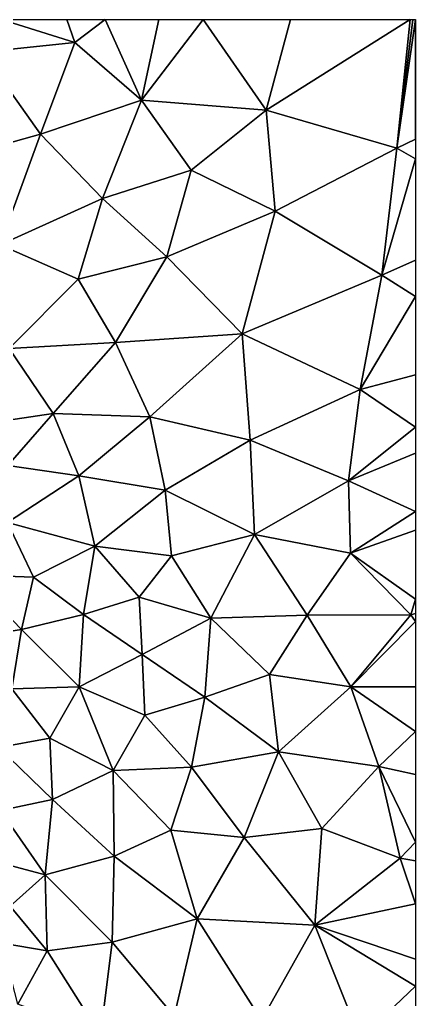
# Model space of a CAD drawing. Extents: x 993 to 3979, y 358 to 2875.
# Drawn here: x 3301 to 3979, y 1197 to 2875 of the extents above; entities that cross this region are included whole.
import ezdxf

# ---------------------------------------------------------------- set-up
doc = ezdxf.new("R2010")
doc.units = 0
doc.header["$MEASUREMENT"] = 0

msp = doc.modelspace()

# ---------------------------------------------------------------- linework, layer by layer
at = {"layer": 'modelTopoOuterCoarse_ts', "color": 42}
for points in [[(3270.1, 2875.1, 2104.8), (3395.8, 2836.1, 2119.2), (3237.2, 2819.1, 2140.2), (3270.1, 2875.1, 2104.8)], [(3270.1, 2875.1, 2104.8), (3381.8, 2875.1, 2097), (3395.8, 2836.1, 2119.2), (3270.1, 2875.1, 2104.8)], [(3395.8, 2836.1, 2119.2), (3381.8, 2875.1, 2097), (3447.5, 2875.1, 2098.2), (3395.8, 2836.1, 2119.2)], [(3395.8, 2836.1, 2119.2), (3447.5, 2875.1, 2098.2), (3509.7, 2737, 2218.2), (3395.8, 2836.1, 2119.2)], [(3509.7, 2737, 2218.2), (3447.5, 2875.1, 2098.2), (3539.5, 2875.1, 2115.4), (3509.7, 2737, 2218.2)], [(3509.7, 2737, 2218.2), (3615.3, 2875.1, 2135.4), (3723.5, 2720.2, 2288.3), (3509.7, 2737, 2218.2)], [(3509.7, 2737, 2218.2), (3539.5, 2875.1, 2115.4), (3615.3, 2875.1, 2135.4), (3509.7, 2737, 2218.2)], [(3615.3, 2875.1, 2135.4), (3765.2, 2875.1, 2165.4), (3723.5, 2720.2, 2288.3), (3615.3, 2875.1, 2135.4)], [(3723.5, 2720.2, 2288.3), (3969.9, 2875.1, 2182.3), (3947.2, 2655.1, 2420), (3723.5, 2720.2, 2288.3)], [(3765.2, 2875.1, 2165.4), (3969.9, 2875.1, 2182.3), (3723.5, 2720.2, 2288.3), (3765.2, 2875.1, 2165.4)], [(3947.2, 2655.1, 2420), (3969.9, 2875.1, 2182.3), (3974.6, 2875.1, 2183.6), (3947.2, 2655.1, 2420)], [(3978.9, 2670.4, 2413.4), (3947.2, 2655.1, 2420), (3978.8, 2875.1, 2184.9), (3978.9, 2670.4, 2413.4)], [(3978.8, 2875.1, 2184.9), (3947.2, 2655.1, 2420), (3974.6, 2875.1, 2183.6), (3978.8, 2875.1, 2184.9)], [(3978.9, 2670.4, 2413.4), (3978.8, 2875.1, 2184.9), (3978.9, 2875.1, 2185), (3978.9, 2670.4, 2413.4)], [(3336.8, 2678.7, 2308.5), (3237.2, 2819.1, 2140.2), (3395.8, 2836.1, 2119.2), (3336.8, 2678.7, 2308.5)], [(3336.8, 2678.7, 2308.5), (3395.8, 2836.1, 2119.2), (3509.7, 2737, 2218.2), (3336.8, 2678.7, 2308.5)], [(3171.5, 2632.8, 2362.4), (3237.2, 2819.1, 2140.2), (3336.8, 2678.7, 2308.5), (3171.5, 2632.8, 2362.4)], [(3443.1, 2568.5, 2479.8), (3336.8, 2678.7, 2308.5), (3509.7, 2737, 2218.2), (3443.1, 2568.5, 2479.8)], [(3509.7, 2737, 2218.2), (3595, 2617.4, 2411.8), (3443.1, 2568.5, 2479.8), (3509.7, 2737, 2218.2)], [(3723.5, 2720.2, 2288.3), (3595, 2617.4, 2411.8), (3509.7, 2737, 2218.2), (3723.5, 2720.2, 2288.3)], [(3738.5, 2546.8, 2537), (3595, 2617.4, 2411.8), (3723.5, 2720.2, 2288.3), (3738.5, 2546.8, 2537)], [(3947.2, 2655.1, 2420), (3738.5, 2546.8, 2537), (3723.5, 2720.2, 2288.3), (3947.2, 2655.1, 2420)], [(3267.6, 2489.2, 2608.7), (3171.5, 2632.8, 2362.4), (3336.8, 2678.7, 2308.5), (3267.6, 2489.2, 2608.7)], [(3267.6, 2489.2, 2608.7), (3336.8, 2678.7, 2308.5), (3443.1, 2568.5, 2479.8), (3267.6, 2489.2, 2608.7)], [(3978.9, 2670.4, 2413.4), (3978.9, 2636.9, 2453.9), (3947.2, 2655.1, 2420), (3978.9, 2670.4, 2413.4)], [(3738.5, 2546.8, 2537), (3947.2, 2655.1, 2420), (3921.6, 2437.3, 2713.2), (3738.5, 2546.8, 2537)], [(3947.2, 2655.1, 2420), (3978.9, 2636.9, 2453.9), (3921.6, 2437.3, 2713.2), (3947.2, 2655.1, 2420)], [(3921.6, 2437.3, 2713.2), (3978.9, 2636.9, 2453.9), (3978.9, 2463.4, 2693), (3921.6, 2437.3, 2713.2)], [(3595, 2617.4, 2411.8), (3553.4, 2468.8, 2643.3), (3443.1, 2568.5, 2479.8), (3595, 2617.4, 2411.8)], [(3738.5, 2546.8, 2537), (3553.4, 2468.8, 2643.3), (3595, 2617.4, 2411.8), (3738.5, 2546.8, 2537)], [(3401.3, 2430.4, 2682.6), (3267.6, 2489.2, 2608.7), (3443.1, 2568.5, 2479.8), (3401.3, 2430.4, 2682.6)], [(3553.4, 2468.8, 2643.3), (3401.3, 2430.4, 2682.6), (3443.1, 2568.5, 2479.8), (3553.4, 2468.8, 2643.3)], [(3682.5, 2336.8, 2792.9), (3553.4, 2468.8, 2643.3), (3738.5, 2546.8, 2537), (3682.5, 2336.8, 2792.9)], [(3921.6, 2437.3, 2713.2), (3682.5, 2336.8, 2792.9), (3738.5, 2546.8, 2537), (3921.6, 2437.3, 2713.2)], [(3283.1, 2311.9, 2804.8), (3267.6, 2489.2, 2608.7), (3401.3, 2430.4, 2682.6), (3283.1, 2311.9, 2804.8)], [(3465.3, 2322.1, 2805), (3401.3, 2430.4, 2682.6), (3553.4, 2468.8, 2643.3), (3465.3, 2322.1, 2805)], [(3682.5, 2336.8, 2792.9), (3465.3, 2322.1, 2805), (3553.4, 2468.8, 2643.3), (3682.5, 2336.8, 2792.9)], [(3921.6, 2437.3, 2713.2), (3978.9, 2463.4, 2693), (3978.9, 2400.9, 2754.8), (3921.6, 2437.3, 2713.2)], [(3921.6, 2437.3, 2713.2), (3884.3, 2241.6, 2862), (3682.5, 2336.8, 2792.9), (3921.6, 2437.3, 2713.2)], [(3921.6, 2437.3, 2713.2), (3978.9, 2400.9, 2754.8), (3884.3, 2241.6, 2862), (3921.6, 2437.3, 2713.2)], [(3465.3, 2322.1, 2805), (3283.1, 2311.9, 2804.8), (3401.3, 2430.4, 2682.6), (3465.3, 2322.1, 2805)], [(3884.3, 2241.6, 2862), (3978.9, 2400.9, 2754.8), (3978.9, 2267, 2862.2), (3884.3, 2241.6, 2862)], [(3465.3, 2322.1, 2805), (3682.5, 2336.8, 2792.9), (3523.9, 2194.9, 2810.6), (3465.3, 2322.1, 2805)], [(3523.9, 2194.9, 2810.6), (3682.5, 2336.8, 2792.9), (3696.2, 2154.8, 2825.6), (3523.9, 2194.9, 2810.6)], [(3682.5, 2336.8, 2792.9), (3884.3, 2241.6, 2862), (3696.2, 2154.8, 2825.6), (3682.5, 2336.8, 2792.9)], [(3465.3, 2322.1, 2805), (3358.7, 2200.4, 2801.2), (3283.1, 2311.9, 2804.8), (3465.3, 2322.1, 2805)], [(3465.3, 2322.1, 2805), (3523.9, 2194.9, 2810.6), (3358.7, 2200.4, 2801.2), (3465.3, 2322.1, 2805)], [(3283.1, 2311.9, 2804.8), (3358.7, 2200.4, 2801.2), (3216.3, 2179.2, 2795.2), (3283.1, 2311.9, 2804.8)], [(3884.3, 2241.6, 2862), (3978.9, 2267, 2862.2), (3978.9, 2177.1, 2916.5), (3884.3, 2241.6, 2862)], [(3864.1, 2085.1, 2917.3), (3696.2, 2154.8, 2825.6), (3884.3, 2241.6, 2862), (3864.1, 2085.1, 2917.3)], [(3864.1, 2085.1, 2917.3), (3884.3, 2241.6, 2862), (3978.9, 2177.1, 2916.5), (3864.1, 2085.1, 2917.3)], [(3216.3, 2179.2, 2795.2), (3358.7, 2200.4, 2801.2), (3281, 2111.5, 2791.4), (3216.3, 2179.2, 2795.2)], [(3402.4, 2094.1, 2801.8), (3281, 2111.5, 2791.4), (3358.7, 2200.4, 2801.2), (3402.4, 2094.1, 2801.8)], [(3523.9, 2194.9, 2810.6), (3402.4, 2094.1, 2801.8), (3358.7, 2200.4, 2801.2), (3523.9, 2194.9, 2810.6)], [(3402.4, 2094.1, 2801.8), (3523.9, 2194.9, 2810.6), (3550.1, 2069.2, 2821.4), (3402.4, 2094.1, 2801.8)], [(3523.9, 2194.9, 2810.6), (3696.2, 2154.8, 2825.6), (3550.1, 2069.2, 2821.4), (3523.9, 2194.9, 2810.6)], [(3864.1, 2085.1, 2917.3), (3978.9, 2177.1, 2916.5), (3978.9, 2132.5, 2934), (3864.1, 2085.1, 2917.3)], [(3550.1, 2069.2, 2821.4), (3696.2, 2154.8, 2825.6), (3703.4, 1993.2, 2901.6), (3550.1, 2069.2, 2821.4)], [(3696.2, 2154.8, 2825.6), (3864.1, 2085.1, 2917.3), (3703.4, 1993.2, 2901.6), (3696.2, 2154.8, 2825.6)], [(3864.1, 2085.1, 2917.3), (3978.9, 2132.5, 2934), (3978.9, 2032.9, 2972.3), (3864.1, 2085.1, 2917.3)], [(3402.4, 2094.1, 2801.8), (3280.4, 2014, 2818.5), (3281, 2111.5, 2791.4), (3402.4, 2094.1, 2801.8)], [(3402.4, 2094.1, 2801.8), (3430.1, 1973.5, 2837.4), (3280.4, 2014, 2818.5), (3402.4, 2094.1, 2801.8)], [(3550.1, 2069.2, 2821.4), (3430.1, 1973.5, 2837.4), (3402.4, 2094.1, 2801.8), (3550.1, 2069.2, 2821.4)], [(3864.1, 2085.1, 2917.3), (3867.6, 1961.4, 2965.1), (3703.4, 1993.2, 2901.6), (3864.1, 2085.1, 2917.3)], [(3864.1, 2085.1, 2917.3), (3978.9, 2032.9, 2972.3), (3867.6, 1961.4, 2965.1), (3864.1, 2085.1, 2917.3)], [(3430.1, 1973.5, 2837.4), (3550.1, 2069.2, 2821.4), (3561, 1956.8, 2868.8), (3430.1, 1973.5, 2837.4)], [(3550.1, 2069.2, 2821.4), (3703.4, 1993.2, 2901.6), (3561, 1956.8, 2868.8), (3550.1, 2069.2, 2821.4)], [(3978.9, 2032.9, 2972.3), (3978.9, 2001.1, 2984.3), (3867.6, 1961.4, 2965.1), (3978.9, 2032.9, 2972.3)], [(3213.7, 1924.2, 2870), (3280.4, 2014, 2818.5), (3325.1, 1920.6, 2855.8), (3213.7, 1924.2, 2870)], [(3430.1, 1973.5, 2837.4), (3325.1, 1920.6, 2855.8), (3280.4, 2014, 2818.5), (3430.1, 1973.5, 2837.4)], [(3867.6, 1961.4, 2965.1), (3978.9, 2001.1, 2984.3), (3978.9, 1882.6, 3018.9), (3867.6, 1961.4, 2965.1)], [(3561, 1956.8, 2868.8), (3703.4, 1993.2, 2901.6), (3628.6, 1850.2, 2927.3), (3561, 1956.8, 2868.8)], [(3793.3, 1855.2, 2974.8), (3628.6, 1850.2, 2927.3), (3703.4, 1993.2, 2901.6), (3793.3, 1855.2, 2974.8)], [(3793.3, 1855.2, 2974.8), (3703.4, 1993.2, 2901.6), (3867.6, 1961.4, 2965.1), (3793.3, 1855.2, 2974.8)], [(3430.1, 1973.5, 2837.4), (3410.4, 1856.3, 2882.2), (3325.1, 1920.6, 2855.8), (3430.1, 1973.5, 2837.4)], [(3505.8, 1886.1, 2883.6), (3410.4, 1856.3, 2882.2), (3430.1, 1973.5, 2837.4), (3505.8, 1886.1, 2883.6)], [(3430.1, 1973.5, 2837.4), (3561, 1956.8, 2868.8), (3505.8, 1886.1, 2883.6), (3430.1, 1973.5, 2837.4)], [(3505.8, 1886.1, 2883.6), (3561, 1956.8, 2868.8), (3628.6, 1850.2, 2927.3), (3505.8, 1886.1, 2883.6)], [(3867.6, 1961.4, 2965.1), (3970.9, 1855.6, 3024.6), (3793.3, 1855.2, 2974.8), (3867.6, 1961.4, 2965.1)], [(3970.9, 1855.6, 3024.6), (3867.6, 1961.4, 2965.1), (3978.9, 1882.6, 3018.9), (3970.9, 1855.6, 3024.6)], [(3202.7, 1815, 2915.2), (3213.7, 1924.2, 2870), (3304.4, 1830.6, 2893.8), (3202.7, 1815, 2915.2)], [(3213.7, 1924.2, 2870), (3325.1, 1920.6, 2855.8), (3304.4, 1830.6, 2893.8), (3213.7, 1924.2, 2870)], [(3410.4, 1856.3, 2882.2), (3304.4, 1830.6, 2893.8), (3325.1, 1920.6, 2855.8), (3410.4, 1856.3, 2882.2)], [(3410.4, 1856.3, 2882.2), (3505.8, 1886.1, 2883.6), (3511.1, 1787.9, 2921.3), (3410.4, 1856.3, 2882.2)], [(3505.8, 1886.1, 2883.6), (3628.6, 1850.2, 2927.3), (3511.1, 1787.9, 2921.3), (3505.8, 1886.1, 2883.6)], [(3970.9, 1855.6, 3024.6), (3978.9, 1882.6, 3018.9), (3978.9, 1858.2, 3025.6), (3970.9, 1855.6, 3024.6)], [(3304.4, 1830.6, 2893.8), (3410.4, 1856.3, 2882.2), (3403.3, 1732.4, 2927.2), (3304.4, 1830.6, 2893.8)], [(3403.3, 1732.4, 2927.2), (3410.4, 1856.3, 2882.2), (3511.1, 1787.9, 2921.3), (3403.3, 1732.4, 2927.2)], [(3511.1, 1787.9, 2921.3), (3628.6, 1850.2, 2927.3), (3618.4, 1715, 2966.1), (3511.1, 1787.9, 2921.3)], [(3729.1, 1753.8, 2983.8), (3618.4, 1715, 2966.1), (3628.6, 1850.2, 2927.3), (3729.1, 1753.8, 2983.8)], [(3793.3, 1855.2, 2974.8), (3729.1, 1753.8, 2983.8), (3628.6, 1850.2, 2927.3), (3793.3, 1855.2, 2974.8)], [(3793.3, 1855.2, 2974.8), (3868.2, 1732.7, 3026.5), (3729.1, 1753.8, 2983.8), (3793.3, 1855.2, 2974.8)], [(3793.3, 1855.2, 2974.8), (3970.9, 1855.6, 3024.6), (3868.2, 1732.7, 3026.5), (3793.3, 1855.2, 2974.8)], [(3868.2, 1732.7, 3026.5), (3970.9, 1855.6, 3024.6), (3978.9, 1844.6, 3028.8), (3868.2, 1732.7, 3026.5)], [(3970.9, 1855.6, 3024.6), (3978.9, 1858.2, 3025.6), (3978.9, 1844.6, 3028.8), (3970.9, 1855.6, 3024.6)], [(3202.7, 1815, 2915.2), (3304.4, 1830.6, 2893.8), (3287.8, 1729.1, 2929.5), (3202.7, 1815, 2915.2)], [(3287.8, 1729.1, 2929.5), (3304.4, 1830.6, 2893.8), (3403.3, 1732.4, 2927.2), (3287.8, 1729.1, 2929.5)], [(3868.2, 1732.7, 3026.5), (3978.9, 1844.6, 3028.8), (3978.9, 1732.8, 3052.5), (3868.2, 1732.7, 3026.5)], [(3403.3, 1732.4, 2927.2), (3511.1, 1787.9, 2921.3), (3515.8, 1684, 2955.1), (3403.3, 1732.4, 2927.2)], [(3511.1, 1787.9, 2921.3), (3618.4, 1715, 2966.1), (3515.8, 1684, 2955.1), (3511.1, 1787.9, 2921.3)], [(3618.4, 1715, 2966.1), (3729.1, 1753.8, 2983.8), (3744.6, 1621.2, 3018.9), (3618.4, 1715, 2966.1)], [(3729.1, 1753.8, 2983.8), (3868.2, 1732.7, 3026.5), (3744.6, 1621.2, 3018.9), (3729.1, 1753.8, 2983.8)], [(3353, 1644.4, 2952), (3265, 1628.8, 2957), (3287.8, 1729.1, 2929.5), (3353, 1644.4, 2952)], [(3403.3, 1732.4, 2927.2), (3353, 1644.4, 2952), (3287.8, 1729.1, 2929.5), (3403.3, 1732.4, 2927.2)], [(3353, 1644.4, 2952), (3403.3, 1732.4, 2927.2), (3461.3, 1589.4, 2973.1), (3353, 1644.4, 2952)], [(3515.8, 1684, 2955.1), (3461.3, 1589.4, 2973.1), (3403.3, 1732.4, 2927.2), (3515.8, 1684, 2955.1)], [(3916, 1595.9, 3063.6), (3744.6, 1621.2, 3018.9), (3868.2, 1732.7, 3026.5), (3916, 1595.9, 3063.6)], [(3868.2, 1732.7, 3026.5), (3978.9, 1732.8, 3052.5), (3978.9, 1655.8, 3067.1), (3868.2, 1732.7, 3026.5)], [(3868.2, 1732.7, 3026.5), (3978.9, 1655.8, 3067.1), (3916, 1595.9, 3063.6), (3868.2, 1732.7, 3026.5)], [(3618.4, 1715, 2966.1), (3595.3, 1594.8, 2992.4), (3515.8, 1684, 2955.1), (3618.4, 1715, 2966.1)], [(3595.3, 1594.8, 2992.4), (3618.4, 1715, 2966.1), (3744.6, 1621.2, 3018.9), (3595.3, 1594.8, 2992.4)], [(3515.8, 1684, 2955.1), (3595.3, 1594.8, 2992.4), (3461.3, 1589.4, 2973.1), (3515.8, 1684, 2955.1)], [(3353, 1644.4, 2952), (3357.2, 1539.8, 2977.5), (3265, 1628.8, 2957), (3353, 1644.4, 2952)], [(3357.2, 1539.8, 2977.5), (3353, 1644.4, 2952), (3461.3, 1589.4, 2973.1), (3357.2, 1539.8, 2977.5)], [(3916, 1595.9, 3063.6), (3978.9, 1655.8, 3067.1), (3978.9, 1582.4, 3079.4), (3916, 1595.9, 3063.6)], [(3268.2, 1520.7, 2979.6), (3265, 1628.8, 2957), (3357.2, 1539.8, 2977.5), (3268.2, 1520.7, 2979.6)], [(3744.6, 1621.2, 3018.9), (3685.7, 1474.6, 3033.3), (3595.3, 1594.8, 2992.4), (3744.6, 1621.2, 3018.9)], [(3685.7, 1474.6, 3033.3), (3744.6, 1621.2, 3018.9), (3818.5, 1490.1, 3058.1), (3685.7, 1474.6, 3033.3)], [(3744.6, 1621.2, 3018.9), (3916, 1595.9, 3063.6), (3818.5, 1490.1, 3058.1), (3744.6, 1621.2, 3018.9)], [(3560.1, 1487, 3009), (3461.3, 1589.4, 2973.1), (3595.3, 1594.8, 2992.4), (3560.1, 1487, 3009)], [(3560.1, 1487, 3009), (3595.3, 1594.8, 2992.4), (3685.7, 1474.6, 3033.3), (3560.1, 1487, 3009)], [(3952.9, 1438.9, 3093.6), (3818.5, 1490.1, 3058.1), (3916, 1595.9, 3063.6), (3952.9, 1438.9, 3093.6)], [(3916, 1595.9, 3063.6), (3978.9, 1582.4, 3079.4), (3978.9, 1466.8, 3095.5), (3916, 1595.9, 3063.6)], [(3952.9, 1438.9, 3093.6), (3916, 1595.9, 3063.6), (3978.9, 1466.8, 3095.5), (3952.9, 1438.9, 3093.6)], [(3357.2, 1539.8, 2977.5), (3461.3, 1589.4, 2973.1), (3462.8, 1442.8, 3005.1), (3357.2, 1539.8, 2977.5)], [(3461.3, 1589.4, 2973.1), (3560.1, 1487, 3009), (3462.8, 1442.8, 3005.1), (3461.3, 1589.4, 2973.1)], [(3357.2, 1539.8, 2977.5), (3344.9, 1410.7, 3001.7), (3268.2, 1520.7, 2979.6), (3357.2, 1539.8, 2977.5)], [(3462.8, 1442.8, 3005.1), (3344.9, 1410.7, 3001.7), (3357.2, 1539.8, 2977.5), (3462.8, 1442.8, 3005.1)], [(3245.9, 1436.8, 2994), (3268.2, 1520.7, 2979.6), (3344.9, 1410.7, 3001.7), (3245.9, 1436.8, 2994)], [(3560.1, 1487, 3009), (3605.3, 1335.4, 3041.8), (3462.8, 1442.8, 3005.1), (3560.1, 1487, 3009)], [(3685.7, 1474.6, 3033.3), (3605.3, 1335.4, 3041.8), (3560.1, 1487, 3009), (3685.7, 1474.6, 3033.3)], [(3685.7, 1474.6, 3033.3), (3818.5, 1490.1, 3058.1), (3806.6, 1324.6, 3078.3), (3685.7, 1474.6, 3033.3)], [(3818.5, 1490.1, 3058.1), (3952.9, 1438.9, 3093.6), (3806.6, 1324.6, 3078.3), (3818.5, 1490.1, 3058.1)], [(3685.7, 1474.6, 3033.3), (3806.6, 1324.6, 3078.3), (3605.3, 1335.4, 3041.8), (3685.7, 1474.6, 3033.3)], [(3952.9, 1438.9, 3093.6), (3978.9, 1466.8, 3095.5), (3978.9, 1434.8, 3099.5), (3952.9, 1438.9, 3093.6)], [(3284.9, 1357.2, 3007.1), (3245.9, 1436.8, 2994), (3344.9, 1410.7, 3001.7), (3284.9, 1357.2, 3007.1)], [(3344.9, 1410.7, 3001.7), (3462.8, 1442.8, 3005.1), (3459.7, 1295.4, 3028.8), (3344.9, 1410.7, 3001.7)], [(3459.7, 1295.4, 3028.8), (3462.8, 1442.8, 3005.1), (3605.3, 1335.4, 3041.8), (3459.7, 1295.4, 3028.8)], [(3952.9, 1438.9, 3093.6), (3978.9, 1361.2, 3107.4), (3806.6, 1324.6, 3078.3), (3952.9, 1438.9, 3093.6)], [(3952.9, 1438.9, 3093.6), (3978.9, 1434.8, 3099.5), (3978.9, 1361.2, 3107.4), (3952.9, 1438.9, 3093.6)], [(3344.9, 1410.7, 3001.7), (3348.5, 1280.4, 3021.1), (3284.9, 1357.2, 3007.1), (3344.9, 1410.7, 3001.7)], [(3344.9, 1410.7, 3001.7), (3459.7, 1295.4, 3028.8), (3348.5, 1280.4, 3021.1), (3344.9, 1410.7, 3001.7)], [(3978.9, 1361.2, 3107.4), (3978.9, 1266.4, 3118.1), (3806.6, 1324.6, 3078.3), (3978.9, 1361.2, 3107.4)], [(3271.2, 1293.7, 3014.8), (3284.9, 1357.2, 3007.1), (3348.5, 1280.4, 3021.1), (3271.2, 1293.7, 3014.8)], [(3605.3, 1335.4, 3041.8), (3565.9, 1168.6, 3057.3), (3459.7, 1295.4, 3028.8), (3605.3, 1335.4, 3041.8)], [(3565.9, 1168.6, 3057.3), (3605.3, 1335.4, 3041.8), (3715.2, 1161.8, 3080.9), (3565.9, 1168.6, 3057.3)], [(3806.6, 1324.6, 3078.3), (3715.2, 1161.8, 3080.9), (3605.3, 1335.4, 3041.8), (3806.6, 1324.6, 3078.3)], [(3715.2, 1161.8, 3080.9), (3806.6, 1324.6, 3078.3), (3884, 1129.7, 3114.4), (3715.2, 1161.8, 3080.9)], [(3806.6, 1324.6, 3078.3), (3978.9, 1266.4, 3118.1), (3978.9, 1220.2, 3123.1), (3806.6, 1324.6, 3078.3)], [(3884, 1129.7, 3114.4), (3806.6, 1324.6, 3078.3), (3978.9, 1220.2, 3123.1), (3884, 1129.7, 3114.4)], [(3348.5, 1280.4, 3021.1), (3297.8, 1189.1, 3028), (3271.2, 1293.7, 3014.8), (3348.5, 1280.4, 3021.1)], [(3459.7, 1295.4, 3028.8), (3439.4, 1136, 3045.1), (3348.5, 1280.4, 3021.1), (3459.7, 1295.4, 3028.8)], [(3565.9, 1168.6, 3057.3), (3439.4, 1136, 3045.1), (3459.7, 1295.4, 3028.8), (3565.9, 1168.6, 3057.3)], [(3297.8, 1189.1, 3028), (3348.5, 1280.4, 3021.1), (3439.4, 1136, 3045.1), (3297.8, 1189.1, 3028)], [(3884, 1129.7, 3114.4), (3978.9, 1220.2, 3123.1), (3978.9, 1102.3, 3135.7), (3884, 1129.7, 3114.4)]]:
    msp.add_3dface(points, dxfattribs=at)

doc.saveas('drawing.dxf')
